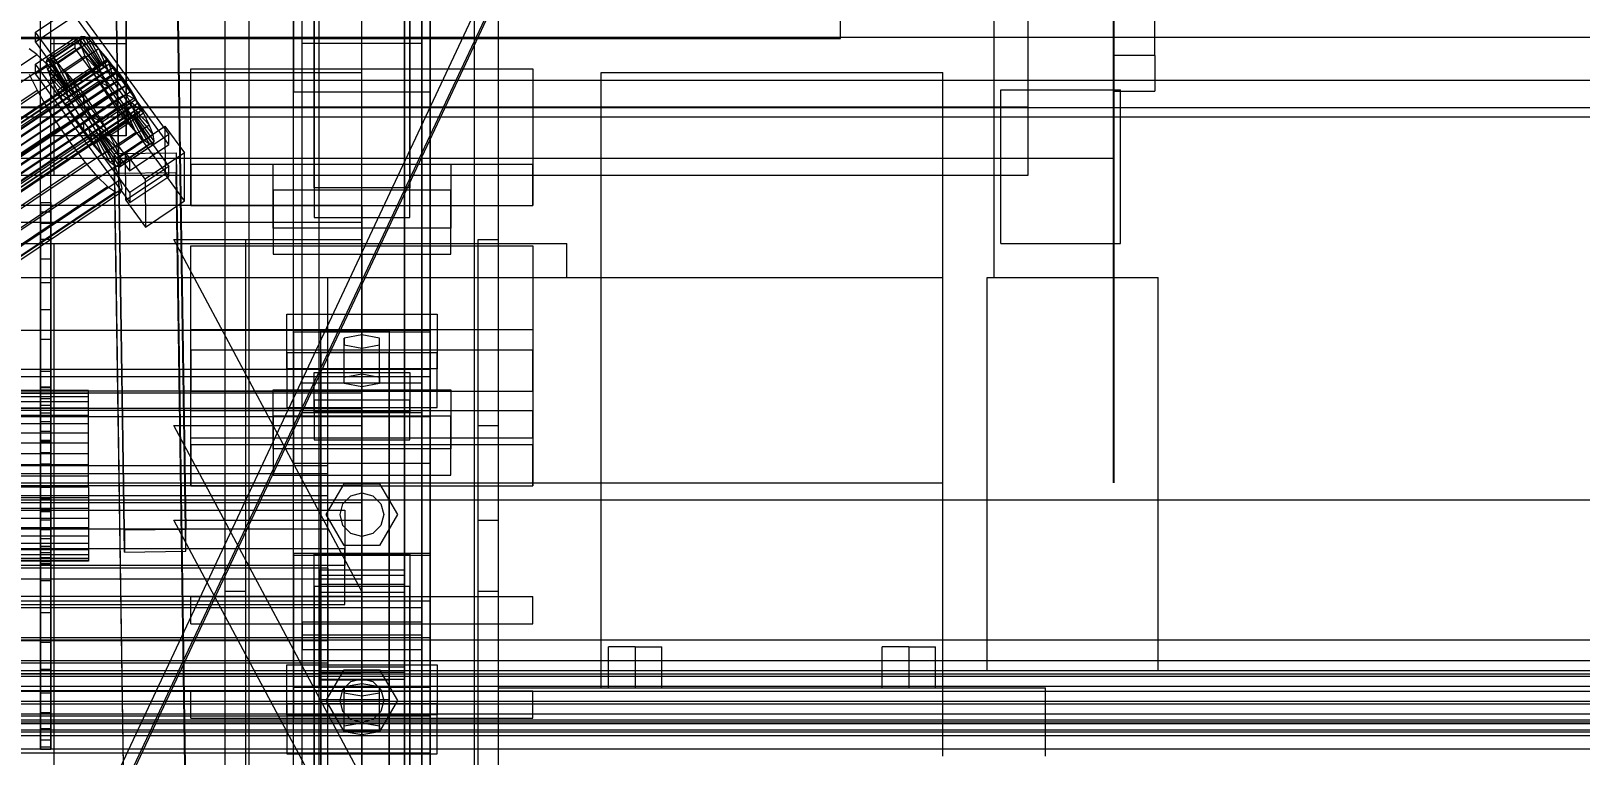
# Model space of a CAD drawing. Header units: millimetres. Extents: x -2500 to 58855, y -53268 to 6837.
# Drawn here: x 333.2 to 786.7, y -34899.7 to -34687.8 of the extents above; entities that cross this region are included whole.
import ezdxf

# ---------------------------------------------------------------- set-up
doc = ezdxf.new("R2010")
doc.units = ezdxf.units.MM
for name, color, linetype, lineweight in [('COTAS_O', 1, 'Continuous', 0), ('COTAS_R', 1, 'Continuous', 0), ('frontal_briquetadora', 7, 'Continuous', 0), ('frontal_C01', 7, 'Continuous', 0), ('frontal_C02', 7, 'Continuous', 0), ('frontal_C03', 7, 'Continuous', 0), ('frontal_C05', 7, 'Continuous', 0), ('frontal_mezcladora', 7, 'Continuous', 0), ('frontal_secador', 7, 'Continuous', 0), ('frontal_tolva-C01', 7, 'Continuous', 0)]:
    doc.layers.add(name, color=color, linetype=linetype, lineweight=lineweight)
doc.dimstyles.new('R19_100', dxfattribs={"dimtxt": 250, "dimasz": 150, "dimexe": 150, "dimexo": 80, "dimgap": 100, "dimtad": 1, "dimtih": 1, "dimtoh": 1, "dimdsep": 46, "dimcen": 0.09, "dimadec": 0, "dimazin": 0, "dimtfac": 1, "dimtdec": 4, "dimtofl": 0, "dimtmove": 0, "dimatfit": 3, "dimfxl": 1, "dimtolj": 1, "dimtzin": 0, "dimarcsym": 0})

# ---------------------------------------------------------------- blocks, each defined once
blk = doc.blocks.new('*D37')
at = {"layer": 'COTAS_R', "color": 0, "lineweight": -2, "transparency": 16777216}
for p, q in [((-1750, -35420), (-1750, -34450)), ((2600, -35420), (2600, -34450)), ((-1600, -34600), (2450, -34600))]:
    blk.add_line(p, q, dxfattribs=at)
at = {"layer": 'COTAS_R', "color": 0, "transparency": 16777216}
for points in [[(-1600, -34575), (-1600, -34625), (-1750, -34600)], [(2450, -34575), (2450, -34625), (2600, -34600)]]:
    blk.add_solid(points, dxfattribs=at)
at = {"layer": 'Defpoints', "color": 0, "transparency": 16777216}
for p in [(2600, -34600), (-1750, -35500), (2600, -35500)]:
    blk.add_point(p, dxfattribs=at)
blk = doc.blocks.new('*D43')
at = {"layer": 'COTAS_O', "color": 0, "lineweight": -2, "transparency": 16777216}
for p, q in [((-650, -34820), (-650, -34050)), ((650, -34820), (650, -34050)), ((-500, -34200), (500, -34200))]:
    blk.add_line(p, q, dxfattribs=at)
at = {"layer": 'COTAS_O', "color": 0, "transparency": 16777216}
for points in [[(-500, -34175), (-500, -34225), (-650, -34200)], [(500, -34175), (500, -34225), (650, -34200)]]:
    blk.add_solid(points, dxfattribs=at)
at = {"layer": 'Defpoints', "color": 0, "transparency": 16777216}
for p in [(650, -34200), (-650, -34900), (650, -34900)]:
    blk.add_point(p, dxfattribs=at)

msp = doc.modelspace()

# ---------------------------------------------------------------- linework, layer by layer
at = {"layer": 'frontal_briquetadora'}
for p, q in [((430, -34700), (430, -34680)), ((315, -34700), (430, -34700)), ((430, -34710), (430, -34700)), ((315, -34710), (430, -34710)), ((430, -34750), (430, -34710)), ((430, -35000), (430, -34710)), ((-1330, -34750), (340, -34750)), ((315, -34750), (430, -34750)), ((340, -34750), (490, -34750)), ((340, -34760), (340, -34750)), ((490, -34760), (490, -34750)), ((-1330, -34760), (340, -34760)), ((340, -34760), (490, -34760)), ((340, -34940), (340, -34760)), ((410, -34760), (420, -34760)), ((410, -34940), (410, -34760)), ((420, -34940), (420, -34760))]:
    msp.add_line(p, q, dxfattribs=at)
at = {"layer": 'frontal_C01'}
for p, q in [((390, -35975), (390, -34088.498)), ((397, -35975), (397, -34088.498)), ((463, -35975), (463, -34088.498)), ((470, -35975), (470, -34088.498)), ((417.5, -34948.719), (417.5, -34289.775)), ((442.5, -34289.775), (442.5, -34948.719)), ((417.5, -34974.088), (417.5, -34315.145)), ((442.5, -34974.088), (442.5, -34315.145)), ((410, -34705.616), (410, -34321.407)), ((450, -34705.616), (450, -34321.407)), ((410, -34937.719), (410, -34553.51)), ((450, -34553.51), (450, -34937.719)), ((410, -34985.087), (410, -34600.878)), ((450, -34985.087), (450, -34600.878)), ((360.514, -34833.916), (357.646, -34641.968)), ((375.644, -34641.727), (378.512, -34833.675)), ((360.514, -34840.32), (357.646, -34648.372)), ((378.512, -34840.078), (375.644, -34648.131)), ((410, -34667.722), (410, -34705.616)), ((410, -35051.931), (410, -34667.722)), ((450, -34705.616), (450, -34667.722)), ((450, -34667.722), (450, -35051.931)), ((412.5, -34691.472), (412.5, -34681.867)), ((412.5, -34956.601), (412.5, -34681.867)), ((447.5, -34681.867), (447.5, -34691.472)), ((447.5, -34681.867), (447.5, -34956.601)), ((447.5, -34691.472), (412.5, -34691.472)), ((412.5, -34966.206), (412.5, -34691.472)), ((447.5, -34966.206), (447.5, -34691.472)), ((410, -34705.616), (450, -34705.616)), ((410, -35089.826), (410, -34705.616)), ((450, -35089.826), (450, -34705.616)), ((408, -34786.673), (408, -34770.665)), ((408, -34770.665), (452, -34770.665)), ((408, -34782.033), (408, -34770.665)), ((452, -34770.665), (452, -34786.673)), ((452, -34770.665), (452, -34782.033)), ((380, -34808.934), (380, -34775.137)), ((380, -34775.137), (480, -34775.137)), ((380, -34820.934), (380, -34775.137)), ((418, -34781.871), (418, -34775.467)), ((418, -34775.467), (438, -34775.467)), ((418, -34921.581), (418, -34775.467)), ((438, -34775.467), (438, -34781.871)), ((438, -34775.467), (438, -34921.581)), ((480, -34775.137), (480, -34808.934)), ((480, -34775.137), (480, -34820.934)), ((430, -34776.748), (424.804, -34777.708)), ((424.804, -34777.708), (424.804, -34779.629)), ((424.804, -34789.077), (424.804, -34777.708)), ((424.804, -34779.629), (430, -34780.59)), ((424.804, -34790.998), (424.804, -34779.629)), ((435.196, -34777.708), (430, -34776.748)), ((430, -34788.116), (430, -34776.748)), ((430, -34780.59), (435.196, -34779.629)), ((435.196, -34779.629), (435.196, -34777.708)), ((435.196, -34789.077), (435.196, -34777.708)), ((435.196, -34790.998), (435.196, -34779.629)), ((452, -34782.033), (408, -34782.033)), ((408, -34782.033), (408, -34798.042)), ((438, -34781.871), (418, -34781.871)), ((418, -34781.871), (418, -34927.984)), ((430, -34780.59), (430, -34791.958)), ((438, -34927.984), (438, -34781.871)), ((452, -34798.042), (452, -34782.033)), ((452, -34786.673), (408, -34786.673)), ((408, -34786.673), (408, -34798.042)), ((424.804, -34789.077), (430, -34788.116)), ((424.804, -34790.998), (424.804, -34789.077)), ((430, -34788.116), (435.196, -34789.077)), ((435.196, -34789.077), (435.196, -34790.998)), ((452, -34798.042), (452, -34786.673)), ((430, -34791.958), (424.804, -34790.998)), ((435.196, -34790.998), (430, -34791.958)), ((408, -34798.042), (452, -34798.042)), ((480, -34808.934), (380, -34808.934)), ((380, -34808.934), (380, -34820.934)), ((480, -34820.934), (480, -34808.934)), ((430, -34820.934), (-430, -34820.934)), ((380, -34820.934), (480, -34820.934)), ((430, -34820.934), (430, -34825.934)), ((430, -34825.934), (-430, -34825.934)), ((-425, -34827.992), (425, -34827.992)), ((425, -34827.992), (425, -34844.257)), ((425, -34827.992), (425, -34839.36)), ((430, -34825.934), (430, -34875.934)), ((378.512, -34833.675), (360.514, -34833.916)), ((360.514, -34833.916), (360.514, -34840.32)), ((430, -34933.934), (375, -34830.934)), ((375, -34830.934), (430, -34830.934)), ((378.512, -34840.078), (378.512, -34833.675)), ((390, -34933.934), (390, -34830.934)), ((390, -34830.934), (396, -34830.934)), ((396, -34933.934), (396, -34830.934)), ((430, -34830.934), (430, -34933.934)), ((464, -34933.934), (464, -34830.934)), ((464, -34830.934), (470, -34830.934)), ((470, -34933.934), (470, -34830.934)), ((425, -34839.36), (-425, -34839.36)), ((360.514, -34840.32), (378.512, -34840.078)), ((416, -34850.401), (416, -34840.795)), ((416, -34840.795), (444, -34840.795)), ((416, -34935.427), (416, -34840.795)), ((425, -34855.625), (425, -34839.36)), ((444, -34840.795), (444, -34850.401)), ((444, -34840.795), (444, -34935.427)), ((425, -34844.257), (-425, -34844.257)), ((425, -34855.625), (425, -34844.257)), ((444, -34850.401), (416, -34850.401)), ((416, -34850.401), (416, -34945.033)), ((444, -34945.033), (444, -34850.401)), ((-425, -34855.625), (425, -34855.625)), ((430, -34875.934), (-430, -34875.934)), ((430, -34875.934), (430, -34880.934)), ((430, -34880.934), (-430, -34880.934)), ((380, -34880.934), (480, -34880.934)), ((380, -34888.934), (380, -34880.934)), ((480, -34888.934), (480, -34880.934)), ((380, -34888.934), (480, -34888.934)), ((390, -34888.934), (397, -34888.934)), ((390, -35975), (390, -34888.934)), ((397, -35975), (397, -34888.934)), ((397, -34888.934), (463, -34888.934)), ((463, -34888.934), (470, -34888.934)), ((463, -35975), (463, -34888.934)), ((470, -35975), (470, -34888.934))]:
    msp.add_line(p, q, dxfattribs=at)
at = {"layer": 'frontal_C02'}
for p, q in [((390, -35975), (390, -33576.746)), ((397, -35975), (397, -33576.746)), ((463, -35975), (463, -33576.746)), ((470, -35975), (470, -33576.746)), ((390, -35975), (390, -34072.136)), ((397, -35975), (397, -34072.136)), ((463, -35975), (463, -34072.136)), ((470, -35975), (470, -34072.136)), ((410, -34776.002), (410, -34425.283)), ((450, -34425.283), (450, -34776.002)), ((417.5, -34963.35), (417.5, -34430.927)), ((442.5, -34430.927), (442.5, -34963.35)), ((417.5, -34990.315), (417.5, -34457.893)), ((442.5, -34990.315), (442.5, -34457.893)), ((410, -34814.255), (410, -34463.537)), ((450, -34814.255), (450, -34463.537)), ((410, -34952.924), (410, -34602.206)), ((450, -34602.206), (450, -34952.924)), ((416, -34733.677), (416, -34639.747)), ((444, -34639.747), (444, -34733.677)), ((416, -34648.515), (416, -34742.445)), ((444, -34742.445), (444, -34648.515)), ((410, -35000.741), (410, -34650.022)), ((450, -35000.741), (450, -34650.022)), ((334.501, -34688.187), (345.969, -34680.504)), ((345.969, -34680.504), (373.501, -34718.097)), ((345.981, -34683.427), (334.513, -34691.11)), ((373.513, -34721.02), (345.981, -34683.427)), ((334.513, -34691.11), (334.501, -34688.187)), ((362.033, -34725.78), (334.501, -34688.187)), ((338.005, -34695.979), (347.835, -34689.393)), ((339.088, -34696.126), (348.918, -34689.54)), ((347.835, -34689.393), (347.47, -34690.323)), ((348.918, -34689.54), (347.835, -34689.393)), ((347.835, -34689.393), (353.378, -34697.714)), ((350.645, -34690.755), (348.918, -34689.54)), ((348.918, -34689.54), (353.892, -34697.784)), ((334.938, -34694.669), (332.629, -34693.045)), ((334.513, -34691.11), (362.045, -34728.703)), ((334.539, -34697.54), (346.008, -34689.857)), ((346.02, -34692.779), (334.551, -34700.463)), ((337.64, -34696.909), (347.47, -34690.323)), ((338.017, -34698.853), (347.847, -34692.267)), ((340.816, -34697.341), (350.645, -34690.755)), ((343.069, -34699.54), (352.899, -34692.954)), ((346.008, -34689.857), (346.02, -34692.779)), ((346.008, -34689.857), (373.539, -34727.449)), ((373.551, -34730.372), (346.02, -34692.779)), ((347.47, -34690.323), (353.205, -34698.155)), ((347.47, -34690.323), (347.847, -34692.267)), ((347.847, -34692.267), (353.384, -34699.076)), ((347.847, -34692.267), (348.941, -34695.093)), ((352.899, -34692.954), (350.645, -34690.755)), ((350.645, -34690.755), (354.71, -34698.36)), ((355.525, -34695.988), (352.899, -34692.954)), ((352.899, -34692.954), (355.777, -34699.401)), ((141.045, -34840.299), (354.844, -34697.057)), ((141.218, -34839.858), (355.017, -34696.617)), ((141.224, -34841.22), (355.022, -34697.978)), ((141.731, -34839.928), (355.53, -34696.687)), ((142.549, -34840.503), (356.348, -34697.262)), ((143.617, -34841.545), (357.415, -34698.304)), ((150.629, -34818.153), (334.938, -34694.669)), ((153.641, -34821.093), (337.95, -34697.609)), ((334.551, -34700.463), (334.539, -34697.54)), ((362.071, -34735.133), (334.539, -34697.54)), ((337.95, -34697.609), (334.938, -34694.669)), ((337.64, -34696.909), (338.005, -34695.979)), ((343.376, -34704.741), (337.64, -34696.909)), ((338.017, -34698.853), (337.64, -34696.909)), ((341.461, -34701.666), (337.95, -34697.609)), ((343.549, -34704.3), (338.005, -34695.979)), ((338.005, -34695.979), (339.088, -34696.126)), ((344.062, -34704.37), (339.088, -34696.126)), ((339.088, -34696.126), (340.816, -34697.341)), ((339.111, -34701.679), (348.941, -34695.093)), ((344.88, -34704.945), (340.816, -34697.341)), ((340.816, -34697.341), (343.069, -34699.54)), ((340.848, -34705.194), (350.678, -34698.608)), ((353.205, -34698.155), (343.376, -34704.741)), ((353.378, -34697.714), (343.549, -34704.3)), ((353.892, -34697.784), (344.062, -34704.37)), ((354.71, -34698.36), (344.88, -34704.945)), ((345.695, -34702.574), (355.525, -34695.988)), ((348.941, -34695.093), (353.902, -34700.415)), ((348.941, -34695.093), (350.678, -34698.608)), ((350.678, -34698.608), (354.725, -34702.079)), ((350.678, -34698.608), (352.938, -34702.572)), ((353.205, -34698.155), (353.378, -34697.714)), ((353.384, -34699.076), (353.205, -34698.155)), ((353.378, -34697.714), (353.892, -34697.784)), ((353.892, -34697.784), (354.71, -34698.36)), ((354.71, -34698.36), (355.777, -34699.401)), ((355.017, -34696.617), (354.844, -34697.057)), ((354.844, -34697.057), (355.022, -34697.978)), ((355.53, -34696.687), (355.017, -34696.617)), ((355.022, -34697.978), (355.541, -34699.317)), ((358.345, -34699.651), (355.525, -34695.988)), ((355.525, -34695.988), (357.021, -34700.839)), ((356.348, -34697.262), (355.53, -34696.687)), ((357.415, -34698.304), (356.348, -34697.262)), ((358.659, -34699.741), (357.415, -34698.304)), ((141.742, -34842.558), (355.541, -34699.317)), ((142.565, -34844.223), (356.363, -34700.982)), ((143.635, -34846.101), (357.434, -34702.86)), ((144.861, -34842.982), (358.659, -34699.741)), ((359.995, -34701.476), (146.196, -34844.717)), ((157.152, -34825.149), (341.461, -34701.666)), ((332.659, -34700.469), (334.981, -34705.168)), ((334.551, -34700.463), (362.083, -34738.056)), ((343.554, -34705.662), (338.017, -34698.853)), ((339.111, -34701.679), (338.017, -34698.853)), ((344.073, -34707), (339.111, -34701.679)), ((340.848, -34705.194), (339.111, -34701.679)), ((345.231, -34706.561), (341.461, -34701.666)), ((345.947, -34705.987), (343.069, -34699.54)), ((343.069, -34699.54), (345.695, -34702.574)), ((343.108, -34709.158), (352.938, -34702.572)), ((353.384, -34699.076), (343.554, -34705.662)), ((353.902, -34700.415), (344.073, -34707)), ((354.725, -34702.079), (344.895, -34708.665)), ((347.191, -34707.424), (345.695, -34702.574)), ((345.695, -34702.574), (348.515, -34706.236)), ((355.777, -34699.401), (345.947, -34705.987)), ((357.021, -34700.839), (347.191, -34707.424)), ((358.345, -34699.651), (348.515, -34706.236)), ((348.527, -34709.159), (358.357, -34702.573)), ((352.938, -34702.572), (355.796, -34703.957)), ((352.938, -34702.572), (355.569, -34706.716)), ((353.902, -34700.415), (353.384, -34699.076)), ((354.725, -34702.079), (353.902, -34700.415)), ((355.796, -34703.957), (354.725, -34702.079)), ((355.541, -34699.317), (356.363, -34700.982)), ((355.777, -34699.401), (357.021, -34700.839)), ((356.363, -34700.982), (357.434, -34702.86)), ((357.021, -34700.839), (358.357, -34702.573)), ((357.434, -34702.86), (358.68, -34704.822)), ((358.357, -34702.573), (358.345, -34699.651)), ((361.166, -34703.691), (358.345, -34699.651)), ((358.357, -34702.573), (359.693, -34704.487)), ((359.995, -34701.476), (358.659, -34699.741)), ((361.332, -34703.39), (359.995, -34701.476)), ((144.881, -34848.064), (358.68, -34704.822)), ((146.218, -34849.978), (360.017, -34706.736)), ((147.533, -34846.631), (361.332, -34703.39)), ((148.779, -34848.594), (362.578, -34705.352)), ((149.85, -34850.472), (363.648, -34707.23)), ((150.672, -34828.652), (334.981, -34705.168)), ((345.231, -34706.561), (160.922, -34830.045)), ((334.981, -34705.168), (338.003, -34710.467)), ((344.895, -34708.665), (340.848, -34705.194)), ((343.108, -34709.158), (340.848, -34705.194)), ((343.549, -34704.3), (343.376, -34704.741)), ((343.376, -34704.741), (343.554, -34705.662)), ((344.062, -34704.37), (343.549, -34704.3)), ((343.554, -34705.662), (344.073, -34707)), ((344.88, -34704.945), (344.062, -34704.37)), ((344.073, -34707), (344.895, -34708.665)), ((345.947, -34705.987), (344.88, -34704.945)), ((349.002, -34711.963), (345.231, -34706.561)), ((345.739, -34713.302), (355.569, -34706.716)), ((347.191, -34707.424), (345.947, -34705.987)), ((355.796, -34703.957), (345.966, -34710.543)), ((348.527, -34709.159), (347.191, -34707.424)), ((357.042, -34705.92), (347.212, -34712.506)), ((348.515, -34706.236), (348.527, -34709.159)), ((348.515, -34706.236), (351.336, -34710.277)), ((358.378, -34707.834), (348.548, -34714.42)), ((359.693, -34704.487), (349.863, -34711.073)), ((360.939, -34706.45), (351.109, -34713.036)), ((351.336, -34710.277), (361.166, -34703.691)), ((353.967, -34714.421), (363.797, -34707.835)), ((355.569, -34706.716), (357.042, -34705.92)), ((355.569, -34706.716), (358.39, -34710.757)), ((357.042, -34705.92), (355.796, -34703.957)), ((358.378, -34707.834), (357.042, -34705.92)), ((358.39, -34710.757), (358.378, -34707.834)), ((359.714, -34709.569), (358.378, -34707.834)), ((358.68, -34704.822), (360.017, -34706.736)), ((361.166, -34703.691), (359.693, -34704.487)), ((359.693, -34704.487), (360.939, -34706.45)), ((360.017, -34706.736), (361.352, -34708.471)), ((363.797, -34707.835), (360.939, -34706.45)), ((360.939, -34706.45), (362.01, -34708.328)), ((363.797, -34707.835), (361.166, -34703.691)), ((362.578, -34705.352), (361.332, -34703.39)), ((363.648, -34707.23), (362.578, -34705.352)), ((364.471, -34708.895), (363.648, -34707.23)), ((366.057, -34711.799), (363.797, -34707.835)), ((147.554, -34851.713), (361.352, -34708.471)), ((148.798, -34853.15), (362.596, -34709.908)), ((149.865, -34854.192), (363.664, -34710.95)), ((150.672, -34852.137), (364.471, -34708.895)), ((150.683, -34854.767), (364.482, -34711.526)), ((151.191, -34853.475), (364.989, -34710.234)), ((151.196, -34854.837), (364.995, -34711.595)), ((151.369, -34854.396), (365.168, -34711.155)), ((153.694, -34833.951), (338.003, -34710.467)), ((164.693, -34835.447), (349.002, -34711.963)), ((338.003, -34710.467), (341.52, -34716.007)), ((345.966, -34710.543), (343.108, -34709.158)), ((345.739, -34713.302), (343.108, -34709.158)), ((344.895, -34708.665), (345.966, -34710.543)), ((345.966, -34710.543), (347.212, -34712.506)), ((349.863, -34711.073), (348.527, -34709.159)), ((348.56, -34717.343), (358.39, -34710.757)), ((352.519, -34717.502), (349.002, -34711.963)), ((349.863, -34711.073), (351.336, -34710.277)), ((351.109, -34713.036), (349.863, -34711.073)), ((359.714, -34709.569), (349.884, -34716.155)), ((360.958, -34711.006), (351.128, -34717.592)), ((351.336, -34710.277), (353.967, -34714.421)), ((362.01, -34708.328), (352.18, -34714.914)), ((362.025, -34712.048), (352.196, -34718.634)), ((362.833, -34709.993), (353.003, -34716.579)), ((363.351, -34711.331), (353.521, -34717.917)), ((363.53, -34712.252), (353.7, -34718.838)), ((356.228, -34718.385), (366.057, -34711.799)), ((358.39, -34710.757), (361.21, -34714.419)), ((361.21, -34714.419), (359.714, -34709.569)), ((360.958, -34711.006), (359.714, -34709.569)), ((363.836, -34717.453), (360.958, -34711.006)), ((362.025, -34712.048), (360.958, -34711.006)), ((361.352, -34708.471), (362.596, -34709.908)), ((366.057, -34711.799), (362.01, -34708.328)), ((362.01, -34708.328), (362.833, -34709.993)), ((366.09, -34719.652), (362.025, -34712.048)), ((362.843, -34712.623), (362.025, -34712.048)), ((362.596, -34709.908), (363.664, -34710.95)), ((367.794, -34715.314), (362.833, -34709.993)), ((362.833, -34709.993), (363.351, -34711.331)), ((368.888, -34718.14), (363.351, -34711.331)), ((363.351, -34711.331), (363.53, -34712.252)), ((363.53, -34712.252), (363.357, -34712.693)), ((369.265, -34720.084), (363.53, -34712.252)), ((363.664, -34710.95), (364.482, -34711.526)), ((364.989, -34710.234), (364.471, -34708.895)), ((364.482, -34711.526), (364.995, -34711.595)), ((365.168, -34711.155), (364.989, -34710.234)), ((364.995, -34711.595), (365.168, -34711.155)), ((367.794, -34715.314), (366.057, -34711.799)), ((157.211, -34839.491), (341.52, -34716.007)), ((341.52, -34716.007), (345.291, -34721.408)), ((347.212, -34712.506), (345.739, -34713.302)), ((348.56, -34717.343), (345.739, -34713.302)), ((347.212, -34712.506), (348.548, -34714.42)), ((348.548, -34714.42), (348.56, -34717.343)), ((348.548, -34714.42), (349.884, -34716.155)), ((349.884, -34716.155), (351.38, -34721.005)), ((349.884, -34716.155), (351.128, -34717.592)), ((352.18, -34714.914), (351.109, -34713.036)), ((351.109, -34713.036), (353.967, -34714.421)), ((351.38, -34721.005), (361.21, -34714.419)), ((353.003, -34716.579), (352.18, -34714.914)), ((352.18, -34714.914), (356.228, -34718.385)), ((353.521, -34717.917), (353.003, -34716.579)), ((353.003, -34716.579), (357.964, -34721.9)), ((362.843, -34712.623), (353.014, -34719.209)), ((363.357, -34712.693), (353.527, -34719.279)), ((353.967, -34714.421), (356.228, -34718.385)), ((357.964, -34721.9), (367.794, -34715.314)), ((360.882, -34723.337), (372.35, -34715.654)), ((361.21, -34714.419), (363.836, -34717.453)), ((367.817, -34720.867), (362.843, -34712.623)), ((363.357, -34712.693), (362.843, -34712.623)), ((368.9, -34721.014), (363.357, -34712.693)), ((368.888, -34718.14), (367.794, -34715.314)), ((372.35, -34715.654), (372.408, -34729.683)), ((372.35, -34715.654), (378.086, -34723.486)), ((160.982, -34844.892), (345.291, -34721.408)), ((168.21, -34840.986), (352.519, -34717.502)), ((345.291, -34721.408), (349.061, -34726.304)), ((351.38, -34721.005), (348.56, -34717.343)), ((351.128, -34717.592), (354.006, -34724.039)), ((351.128, -34717.592), (352.196, -34718.634)), ((354.006, -34724.039), (351.38, -34721.005)), ((352.196, -34718.634), (356.26, -34726.238)), ((352.196, -34718.634), (353.014, -34719.209)), ((355.541, -34722.802), (352.519, -34717.502)), ((353.014, -34719.209), (357.987, -34727.453)), ((353.014, -34719.209), (353.527, -34719.279)), ((353.7, -34718.838), (353.521, -34717.917)), ((353.521, -34717.917), (359.058, -34724.726)), ((353.527, -34719.279), (353.7, -34718.838)), ((353.527, -34719.279), (359.07, -34727.6)), ((353.7, -34718.838), (359.436, -34726.67)), ((354.006, -34724.039), (363.836, -34717.453)), ((356.228, -34718.385), (357.964, -34721.9)), ((356.26, -34726.238), (366.09, -34719.652)), ((357.987, -34727.453), (367.817, -34720.867)), ((359.058, -34724.726), (368.888, -34718.14)), ((359.07, -34727.6), (368.9, -34721.014)), ((359.436, -34726.67), (369.265, -34720.084)), ((373.501, -34718.097), (362.033, -34725.78)), ((362.045, -34728.703), (373.513, -34721.02)), ((363.836, -34717.453), (366.09, -34719.652)), ((366.09, -34719.652), (367.817, -34720.867)), ((367.817, -34720.867), (368.9, -34721.014)), ((369.265, -34720.084), (368.888, -34718.14)), ((368.9, -34721.014), (369.265, -34720.084)), ((373.513, -34721.02), (373.501, -34718.097)), ((171.232, -34846.286), (355.541, -34722.802)), ((356.26, -34726.238), (354.006, -34724.039)), ((357.863, -34727.501), (355.541, -34722.802)), ((357.646, -34723.709), (375.644, -34723.465)), ((357.646, -34729.554), (357.646, -34723.709)), ((360.514, -34917.476), (357.646, -34723.709)), ((357.964, -34721.9), (359.058, -34724.726)), ((359.058, -34724.726), (359.436, -34726.67)), ((360.939, -34737.366), (360.882, -34723.337)), ((366.618, -34731.169), (360.882, -34723.337)), ((362.033, -34725.78), (362.045, -34728.703)), ((378.086, -34723.486), (366.618, -34731.169)), ((375.644, -34723.465), (375.644, -34729.311)), ((375.644, -34723.465), (378.512, -34917.232)), ((378.143, -34737.514), (378.086, -34723.486)), ((164.752, -34849.788), (349.061, -34726.304)), ((168.263, -34853.844), (352.572, -34730.36)), ((173.554, -34850.985), (357.863, -34727.501)), ((349.061, -34726.304), (352.572, -34730.36)), ((352.572, -34730.36), (355.584, -34733.3)), ((357.987, -34727.453), (356.26, -34726.238)), ((375.644, -34729.311), (357.646, -34729.554)), ((360.514, -34923.322), (357.646, -34729.554)), ((359.326, -34731.279), (357.863, -34727.501)), ((359.07, -34727.6), (357.987, -34727.453)), ((359.436, -34726.67), (359.07, -34727.6)), ((372.408, -34729.683), (360.939, -34737.366)), ((373.539, -34727.449), (362.071, -34735.133)), ((362.083, -34738.056), (373.551, -34730.372)), ((378.143, -34737.514), (372.408, -34729.683)), ((373.551, -34730.372), (373.539, -34727.449)), ((378.512, -34923.078), (375.644, -34729.311)), ((404, -34745.501), (404, -34726.796)), ((404, -34726.796), (456, -34726.796)), ((404, -34734.446), (404, -34726.796)), ((456, -34726.796), (456, -34745.501)), ((456, -34726.796), (456, -34734.446)), ((171.275, -34856.784), (355.584, -34733.3)), ((173.584, -34858.408), (357.893, -34734.924)), ((175.016, -34854.762), (359.326, -34731.279)), ((175.521, -34857.362), (359.83, -34733.878)), ((355.584, -34733.3), (357.893, -34734.924)), ((357.893, -34734.924), (359.341, -34735.121)), ((359.83, -34733.878), (359.326, -34731.279)), ((359.341, -34735.121), (359.83, -34733.878)), ((366.618, -34731.169), (366.675, -34745.198)), ((456, -34734.446), (404, -34734.446)), ((404, -34734.446), (404, -34753.151)), ((444, -34733.677), (416, -34733.677)), ((416, -34733.677), (416, -34742.445)), ((444, -34742.445), (444, -34733.677)), ((456, -34753.151), (456, -34734.446)), ((175.032, -34858.605), (359.341, -34735.121)), ((360.939, -34737.366), (366.675, -34745.198)), ((362.071, -34735.133), (362.083, -34738.056)), ((366.675, -34745.198), (378.143, -34737.514)), ((416, -34742.445), (444, -34742.445)), ((456, -34745.501), (404, -34745.501)), ((404, -34745.501), (404, -34753.151)), ((456, -34753.151), (456, -34745.501)), ((380, -34781.253), (380, -34750.692)), ((380, -34750.692), (480, -34750.692)), ((380, -34793.253), (380, -34750.692)), ((404, -34753.151), (456, -34753.151)), ((480, -34750.692), (480, -34781.253)), ((480, -34750.692), (480, -34793.253)), ((450, -34776.002), (410, -34776.002)), ((410, -34776.002), (410, -34814.255)), ((410, -35126.72), (410, -34776.002)), ((450, -34814.255), (450, -34776.002)), ((450, -34776.002), (450, -35126.72)), ((480, -34781.253), (380, -34781.253)), ((380, -34781.253), (380, -34793.253)), ((480, -34793.253), (480, -34781.253)), ((430, -34793.253), (-430, -34793.253)), ((380, -34793.253), (480, -34793.253)), ((412.5, -34799.512), (412.5, -34790.744)), ((412.5, -34790.744), (447.5, -34790.744)), ((412.5, -34972.449), (412.5, -34790.744)), ((430, -34793.253), (430, -34798.253)), ((447.5, -34790.744), (447.5, -34799.512)), ((447.5, -34790.744), (447.5, -34972.449)), ((430, -34798.253), (-430, -34798.253)), ((430, -34798.253), (430, -34848.253)), ((447.5, -34799.512), (412.5, -34799.512)), ((412.5, -34981.217), (412.5, -34799.512)), ((447.5, -34981.217), (447.5, -34799.512)), ((430, -34906.253), (375, -34803.253)), ((375, -34803.253), (430, -34803.253)), ((390, -34906.253), (390, -34803.253)), ((390, -34803.253), (396, -34803.253)), ((396, -34906.253), (396, -34803.253)), ((430, -34803.253), (430, -34906.253)), ((464, -34906.253), (464, -34803.253)), ((464, -34803.253), (470, -34803.253)), ((470, -34906.253), (470, -34803.253)), ((410, -34814.255), (450, -34814.255)), ((410, -35164.974), (410, -34814.255)), ((450, -35164.974), (450, -34814.255)), ((430, -34848.253), (-430, -34848.253)), ((430, -34848.253), (430, -34853.253)), ((430, -34853.253), (-430, -34853.253)), ((380, -34853.253), (480, -34853.253)), ((380, -34861.253), (380, -34853.253)), ((480, -34861.253), (480, -34853.253)), ((380, -34861.253), (480, -34861.253)), ((390, -34861.253), (397, -34861.253)), ((390, -35975), (390, -34861.253)), ((397, -35975), (397, -34861.253)), ((397, -34861.253), (463, -34861.253)), ((463, -34861.253), (470, -34861.253)), ((463, -35975), (463, -34861.253)), ((470, -35975), (470, -34861.253)), ((408, -34887.88), (408, -34873.267)), ((408, -34873.267), (452, -34873.267)), ((408, -34884.743), (408, -34873.267)), ((419.6, -34883.753), (424.8, -34874.746)), ((424.8, -34874.746), (435.2, -34874.746)), ((435.2, -34874.746), (440.4, -34883.753)), ((452, -34873.267), (452, -34887.88)), ((452, -34873.267), (452, -34884.743)), ((418, -34883.496), (418, -34877.651)), ((418, -34877.651), (438, -34877.651)), ((418, -35025.149), (418, -34877.651)), ((424.457, -34880.553), (426.8, -34878.21)), ((430, -34878.82), (424.804, -34879.697)), ((424.804, -34879.697), (424.804, -34881.45)), ((424.804, -34891.173), (424.804, -34879.697)), ((426.8, -34878.21), (430, -34877.353)), ((430, -34877.353), (433.2, -34878.21)), ((435.196, -34879.697), (430, -34878.82)), ((430, -34890.296), (430, -34878.82)), ((433.2, -34878.21), (435.543, -34880.553)), ((435.196, -34881.45), (435.196, -34879.697)), ((435.196, -34891.173), (435.196, -34879.697)), ((438, -34877.651), (438, -34883.496)), ((438, -34877.651), (438, -35025.149)), ((438, -34883.496), (418, -34883.496)), ((418, -34883.496), (418, -35030.995)), ((424.8, -34892.759), (419.6, -34883.753)), ((423.6, -34883.753), (424.457, -34880.553)), ((424.457, -34886.953), (423.6, -34883.753)), ((424.804, -34881.45), (430, -34882.327)), ((424.804, -34892.926), (424.804, -34881.45)), ((430, -34882.327), (435.196, -34881.45)), ((430, -34882.327), (430, -34893.803)), ((435.196, -34892.926), (435.196, -34881.45)), ((440.4, -34883.753), (435.2, -34892.759)), ((435.543, -34880.553), (436.4, -34883.753)), ((436.4, -34883.753), (435.543, -34886.953)), ((438, -35030.995), (438, -34883.496)), ((452, -34884.743), (408, -34884.743)), ((408, -34884.743), (408, -34899.356)), ((452, -34887.88), (408, -34887.88)), ((408, -34887.88), (408, -34899.356)), ((426.8, -34889.295), (424.457, -34886.953)), ((435.543, -34886.953), (433.2, -34889.295)), ((452, -34899.356), (452, -34884.743)), ((452, -34899.356), (452, -34887.88)), ((435.2, -34892.759), (424.8, -34892.759)), ((424.804, -34891.173), (430, -34890.296)), ((424.804, -34892.926), (424.804, -34891.173)), ((430, -34893.803), (424.804, -34892.926)), ((430, -34890.153), (426.8, -34889.295)), ((433.2, -34889.295), (430, -34890.153)), ((430, -34890.296), (435.196, -34891.173)), ((435.196, -34892.926), (430, -34893.803)), ((435.196, -34891.173), (435.196, -34892.926)), ((408, -34899.356), (452, -34899.356))]:
    msp.add_line(p, q, dxfattribs=at)
at = {"layer": 'frontal_C03'}
for p, q in [((390, -35975), (390, -33153.291)), ((397, -35975), (397, -33153.291)), ((463, -35975), (463, -33153.291)), ((470, -35975), (470, -33153.291)), ((390, -35975), (390, -33352.58)), ((397, -35975), (397, -33352.58)), ((463, -35975), (463, -33352.58)), ((470, -35975), (470, -33352.58)), ((390, -35975), (390, -34079.714)), ((397, -35975), (397, -34079.714)), ((463, -35975), (463, -34079.714)), ((470, -35975), (470, -34079.714)), ((417.5, -34852.006), (417.5, -34201.397)), ((442.5, -34201.397), (442.5, -34852.006)), ((417.5, -34877.601), (417.5, -34226.992)), ((442.5, -34877.601), (442.5, -34226.992)), ((410, -34840.727), (410, -34517.557)), ((410, -34841.275), (410, -34518.104)), ((450, -34517.557), (450, -34840.727)), ((450, -34518.104), (450, -34841.275)), ((412.5, -34860.764), (412.5, -34533.326)), ((447.5, -34533.326), (447.5, -34860.764)), ((412.5, -34868.843), (412.5, -34541.405)), ((447.5, -34868.843), (447.5, -34541.405)), ((410, -34879.797), (410, -34556.626)), ((450, -34879.797), (450, -34556.626)), ((410, -34888.88), (410, -34565.709)), ((450, -34888.88), (450, -34565.709)), ((380, -34726.848), (380, -34698.884)), ((380, -34698.884), (480, -34698.884)), ((380, -34738.848), (380, -34698.884)), ((480, -34698.884), (480, -34726.848)), ((480, -34698.884), (480, -34738.848)), ((480, -34726.848), (380, -34726.848)), ((380, -34726.848), (380, -34738.848)), ((480, -34738.848), (480, -34726.848)), ((430, -34738.848), (-430, -34738.848)), ((380, -34738.848), (480, -34738.848)), ((430, -34738.848), (430, -34743.848)), ((430, -34743.848), (-430, -34743.848)), ((430, -34743.848), (430, -34793.848)), ((430, -34851.848), (375, -34748.848)), ((375, -34748.848), (430, -34748.848)), ((390, -34851.848), (390, -34748.848)), ((390, -34748.848), (396, -34748.848)), ((396, -34851.848), (396, -34748.848)), ((430, -34748.848), (430, -34851.848)), ((464, -34851.848), (464, -34748.848)), ((464, -34748.848), (470, -34748.848)), ((470, -34851.848), (470, -34748.848)), ((-450, -34775.348), (450, -34775.348)), ((450, -34775.348), (450, -34789.029)), ((450, -34775.348), (450, -34786.905)), ((450, -34786.905), (-450, -34786.905)), ((450, -34789.029), (-450, -34789.029)), ((416, -34795.859), (416, -34787.779)), ((416, -34787.779), (444, -34787.779)), ((416, -34799.336), (416, -34787.779)), ((444, -34787.779), (444, -34795.859)), ((444, -34787.779), (444, -34799.336)), ((450, -34800.586), (450, -34786.905)), ((450, -34800.586), (450, -34789.029)), ((430, -34793.848), (-430, -34793.848)), ((404, -34810.068), (404, -34792.832)), ((404, -34792.832), (456, -34792.832)), ((404, -34800.536), (404, -34792.832)), ((430, -34793.848), (430, -34798.848)), ((456, -34792.832), (456, -34810.068)), ((456, -34792.832), (456, -34800.536)), ((444, -34795.859), (416, -34795.859)), ((416, -34795.859), (416, -34807.415)), ((444, -34807.415), (444, -34795.859)), ((-450, -34800.586), (450, -34800.586)), ((430, -34798.848), (-430, -34798.848)), ((380, -34798.848), (480, -34798.848)), ((380, -34806.848), (380, -34798.848)), ((456, -34800.536), (404, -34800.536)), ((404, -34800.536), (404, -34817.772)), ((444, -34799.336), (416, -34799.336)), ((416, -34799.336), (416, -34807.415)), ((444, -34807.415), (444, -34799.336)), ((456, -34817.772), (456, -34800.536)), ((480, -34806.848), (480, -34798.848)), ((380, -34806.848), (480, -34806.848)), ((390, -34806.848), (397, -34806.848)), ((390, -35975), (390, -34806.848)), ((397, -35975), (397, -34806.848)), ((397, -34806.848), (463, -34806.848)), ((416, -34807.415), (444, -34807.415)), ((463, -34806.848), (470, -34806.848)), ((463, -35975), (463, -34806.848)), ((470, -35975), (470, -34806.848)), ((456, -34810.068), (404, -34810.068)), ((404, -34810.068), (404, -34817.772)), ((456, -34817.772), (456, -34810.068)), ((404, -34817.772), (456, -34817.772)), ((419.6, -34829.348), (424.8, -34820.342)), ((424.8, -34820.342), (435.2, -34820.342)), ((435.2, -34820.342), (440.4, -34829.348)), ((424.457, -34826.148), (426.8, -34823.806)), ((426.8, -34823.806), (430, -34822.948)), ((430, -34822.948), (433.2, -34823.806)), ((433.2, -34823.806), (435.543, -34826.148)), ((424.8, -34838.355), (419.6, -34829.348)), ((423.6, -34829.348), (424.457, -34826.148)), ((424.457, -34832.548), (423.6, -34829.348)), ((440.4, -34829.348), (435.2, -34838.355)), ((435.543, -34826.148), (436.4, -34829.348)), ((436.4, -34829.348), (435.543, -34832.548)), ((426.8, -34834.891), (424.457, -34832.548)), ((435.543, -34832.548), (433.2, -34834.891)), ((435.2, -34838.355), (424.8, -34838.355)), ((430, -34835.748), (426.8, -34834.891)), ((433.2, -34834.891), (430, -34835.748)), ((450, -34840.727), (410, -34840.727)), ((410, -34840.727), (410, -34888.88)), ((410, -35163.898), (410, -34840.727)), ((450, -34841.275), (410, -34841.275)), ((410, -34841.275), (410, -34879.797)), ((410, -35164.446), (410, -34841.275)), ((450, -34888.88), (450, -34840.727)), ((450, -34840.727), (450, -35163.898)), ((450, -34879.797), (450, -34841.275)), ((450, -34841.275), (450, -35164.446)), ((417.5, -34875.536), (417.5, -34845.536)), ((417.5, -34845.536), (442.5, -34845.536)), ((417.5, -34845.536), (417.5, -34849.804)), ((442.5, -34847.163), (417.5, -34847.163)), ((417.5, -34847.163), (417.5, -34873.909)), ((417.5, -35401.467), (417.5, -34847.163)), ((442.5, -34845.536), (442.5, -34875.536)), ((442.5, -34849.804), (442.5, -34845.536)), ((442.5, -34873.909), (442.5, -34847.163)), ((442.5, -34847.163), (442.5, -35401.467)), ((396, -34851.848), (390, -34851.848)), ((442.5, -34849.804), (417.5, -34849.804)), ((417.5, -34849.804), (417.5, -34879.804)), ((417.5, -34877.601), (417.5, -34852.006)), ((417.5, -34852.006), (442.5, -34852.006)), ((442.5, -34879.804), (442.5, -34849.804)), ((442.5, -34852.006), (442.5, -34877.601)), ((470, -34851.848), (464, -34851.848)), ((-450, -34854.602), (450, -34854.602)), ((412.5, -34864.576), (412.5, -34856.497)), ((412.5, -34856.497), (447.5, -34856.497)), ((412.5, -35183.935), (412.5, -34856.497)), ((447.5, -34856.497), (447.5, -34864.576)), ((447.5, -34856.497), (447.5, -35183.935)), ((450, -34854.602), (450, -34865.375)), ((450, -34854.602), (450, -34888.309)), ((447.5, -34860.764), (412.5, -34860.764)), ((412.5, -34860.764), (412.5, -34868.843)), ((447.5, -34868.843), (447.5, -34860.764)), ((450, -34865.375), (-450, -34865.375)), ((447.5, -34864.576), (412.5, -34864.576)), ((412.5, -35192.014), (412.5, -34864.576)), ((447.5, -35192.014), (447.5, -34864.576)), ((450, -34899.082), (450, -34865.375)), ((412.5, -34868.843), (447.5, -34868.843)), ((417.5, -34873.909), (442.5, -34873.909)), ((417.5, -35428.213), (417.5, -34873.909)), ((442.5, -34875.536), (417.5, -34875.536)), ((417.5, -34875.536), (417.5, -34879.804)), ((442.5, -35428.213), (442.5, -34873.909)), ((442.5, -34875.536), (442.5, -34879.804)), ((410, -34879.797), (450, -34879.797)), ((410, -35202.968), (410, -34879.797)), ((442.5, -34877.601), (417.5, -34877.601)), ((417.5, -34879.804), (442.5, -34879.804)), ((450, -35202.968), (450, -34879.797)), ((450, -34888.309), (-450, -34888.309)), ((410, -34888.88), (450, -34888.88)), ((410, -35212.051), (410, -34888.88)), ((450, -34899.082), (450, -34888.309)), ((450, -35212.051), (450, -34888.88)), ((-450, -34899.082), (450, -34899.082))]:
    msp.add_line(p, q, dxfattribs=at)
at = {"layer": 'frontal_C05'}
for p, q in [((336, -34818), (336, -34575)), ((339, -34818), (339, -34575)), ((336, -34738), (336, -34655)), ((339, -34738), (339, -34655)), ((570, -34690), (570, -34675)), ((300, -34690), (340, -34690)), ((300, -34690), (570, -34690)), ((340, -34730), (340, -34690)), ((300, -34730), (340, -34730)), ((336, -34792), (336, -34738)), ((336, -34738), (336, -34738.684)), ((336, -34738), (339, -34738)), ((336, -34792.222), (336, -34738.684)), ((336, -34738.684), (336, -34740.726)), ((336, -34738.684), (339, -34738.684)), ((339, -34738.684), (339, -34738)), ((339, -34738), (339, -34792)), ((339, -34740.726), (339, -34738.684)), ((339, -34738.684), (339, -34792.222)), ((336, -34792.886), (336, -34740.726)), ((336, -34740.726), (336, -34744.09)), ((336, -34740.726), (339, -34740.726)), ((336, -34793.979), (336, -34744.09)), ((336, -34744.09), (336, -34748.718)), ((336, -34744.09), (339, -34744.09)), ((339, -34744.09), (339, -34740.726)), ((339, -34740.726), (339, -34792.886)), ((339, -34748.718), (339, -34744.09)), ((339, -34744.09), (339, -34793.979)), ((336, -34795.483), (336, -34748.718)), ((336, -34748.718), (336, -34754.532)), ((336, -34748.718), (339, -34748.718)), ((339, -34754.532), (339, -34748.718)), ((339, -34748.718), (339, -34795.483)), ((336, -34797.373), (336, -34754.532)), ((336, -34754.532), (336, -34761.431)), ((336, -34754.532), (339, -34754.532)), ((339, -34761.431), (339, -34754.532)), ((339, -34754.532), (339, -34797.373)), ((336, -34799.615), (336, -34761.431)), ((336, -34761.431), (336, -34769.299)), ((336, -34761.431), (339, -34761.431)), ((339, -34769.299), (339, -34761.431)), ((339, -34761.431), (339, -34799.615)), ((336, -34802.172), (336, -34769.299)), ((336, -34769.299), (336, -34778)), ((336, -34769.299), (339, -34769.299)), ((339, -34778), (339, -34769.299)), ((339, -34769.299), (339, -34802.172)), ((336, -34805), (336, -34778)), ((336, -34778), (336, -34787.385)), ((336, -34778), (339, -34778)), ((339, -34787.385), (339, -34778)), ((339, -34778), (339, -34805)), ((336, -34808.05), (336, -34787.385)), ((336, -34787.385), (336, -34797.294)), ((336, -34787.385), (339, -34787.385)), ((339, -34797.294), (339, -34787.385)), ((339, -34787.385), (339, -34808.05)), ((350, -34793), (310, -34793)), ((350, -34793.214), (310, -34793.214)), ((350, -34793.852), (310, -34793.852)), ((336, -34792.222), (336, -34792)), ((339, -34792), (336, -34792)), ((336, -34792.886), (336, -34792.222)), ((339, -34792.222), (336, -34792.222)), ((336, -34793.979), (336, -34792.886)), ((339, -34792.886), (336, -34792.886)), ((336, -34795.483), (336, -34793.979)), ((339, -34793.979), (336, -34793.979)), ((339, -34792), (339, -34792.222)), ((339, -34792.222), (339, -34792.886)), ((339, -34792.886), (339, -34793.979)), ((339, -34793.979), (339, -34795.483)), ((350, -34793.214), (350, -34793)), ((350, -34793.852), (350, -34793.214)), ((350, -34794.903), (350, -34793.852)), ((350, -34794.903), (310, -34794.903)), ((350, -34796.349), (310, -34796.349)), ((350, -34798.166), (310, -34798.166)), ((336, -34797.373), (336, -34795.483)), ((339, -34795.483), (336, -34795.483)), ((336, -34811.271), (336, -34797.294)), ((336, -34797.294), (336, -34807.558)), ((336, -34797.294), (339, -34797.294)), ((336, -34799.615), (336, -34797.373)), ((339, -34797.373), (336, -34797.373)), ((339, -34795.483), (339, -34797.373)), ((339, -34807.558), (339, -34797.294)), ((339, -34797.294), (339, -34811.271)), ((339, -34797.373), (339, -34799.615)), ((350, -34796.349), (350, -34794.903)), ((350, -34798.166), (350, -34796.349)), ((350, -34800.322), (350, -34798.166)), ((350, -34800.322), (310, -34800.322)), ((350, -34802.781), (310, -34802.781)), ((336, -34802.172), (336, -34799.615)), ((339, -34799.615), (336, -34799.615)), ((336, -34805), (336, -34802.172)), ((339, -34802.172), (336, -34802.172)), ((339, -34799.615), (339, -34802.172)), ((339, -34802.172), (339, -34805)), ((350, -34802.781), (350, -34800.322)), ((350, -34805.5), (350, -34802.781)), ((350, -34805.5), (310, -34805.5)), ((336, -34808.05), (336, -34805)), ((339, -34805), (336, -34805)), ((336, -34814.606), (336, -34807.558)), ((336, -34807.558), (336, -34818)), ((336, -34807.558), (339, -34807.558)), ((339, -34805), (339, -34808.05)), ((339, -34818), (339, -34807.558)), ((339, -34807.558), (339, -34814.606)), ((350, -34808.433), (350, -34805.5)), ((350, -34808.433), (310, -34808.433)), ((350, -34811.53), (310, -34811.53)), ((336, -34811.271), (336, -34808.05)), ((339, -34808.05), (336, -34808.05)), ((336, -34814.606), (336, -34811.271)), ((339, -34811.271), (336, -34811.271)), ((339, -34808.05), (339, -34811.271)), ((339, -34811.271), (339, -34814.606)), ((350, -34811.53), (350, -34808.433)), ((350, -34814.737), (350, -34811.53)), ((350, -34814.737), (310, -34814.737)), ((336, -34818), (336, -34814.606)), ((339, -34814.606), (336, -34814.606)), ((339, -34814.606), (339, -34818)), ((350, -34818), (350, -34814.737)), ((310, -34818), (350, -34818)), ((315, -34818), (336, -34818)), ((336, -34818), (339, -34818)), ((336, -34818), (336, -34821.394)), ((336, -34828.442), (336, -34818)), ((339, -34818), (339, -34828.442)), ((339, -34821.394), (339, -34818)), ((350, -34821.263), (350, -34818)), ((350, -34821.263), (310, -34821.263)), ((350, -34824.47), (310, -34824.47)), ((336, -34821.394), (336, -34828.442)), ((339, -34821.394), (336, -34821.394)), ((336, -34821.394), (336, -34824.729)), ((336, -34824.729), (336, -34838.706)), ((339, -34824.729), (336, -34824.729)), ((336, -34824.729), (336, -34827.95)), ((339, -34828.442), (339, -34821.394)), ((339, -34824.729), (339, -34821.394)), ((339, -34838.706), (339, -34824.729)), ((339, -34827.95), (339, -34824.729)), ((350, -34821.263), (350, -34824.47)), ((350, -34824.47), (350, -34827.567)), ((350, -34827.567), (310, -34827.567)), ((336, -34827.95), (336, -34848.615)), ((339, -34827.95), (336, -34827.95)), ((336, -34827.95), (336, -34831)), ((336, -34828.442), (339, -34828.442)), ((336, -34838.706), (336, -34828.442)), ((339, -34848.615), (339, -34827.95)), ((339, -34831), (339, -34827.95)), ((339, -34828.442), (339, -34838.706)), ((350, -34827.567), (350, -34830.5)), ((350, -34830.5), (310, -34830.5)), ((350, -34833.219), (310, -34833.219)), ((336, -34831), (336, -34858)), ((339, -34831), (336, -34831)), ((336, -34831), (336, -34833.828)), ((336, -34833.828), (336, -34866.701)), ((339, -34833.828), (336, -34833.828)), ((336, -34833.828), (336, -34836.385)), ((339, -34858), (339, -34831)), ((339, -34833.828), (339, -34831)), ((339, -34866.701), (339, -34833.828)), ((339, -34836.385), (339, -34833.828)), ((350, -34830.5), (350, -34833.219)), ((350, -34833.219), (350, -34835.678)), ((350, -34835.678), (310, -34835.678)), ((350, -34837.834), (310, -34837.834)), ((336, -34836.385), (336, -34874.569)), ((339, -34836.385), (336, -34836.385)), ((336, -34836.385), (336, -34838.627)), ((336, -34838.627), (336, -34881.468)), ((339, -34838.627), (336, -34838.627)), ((336, -34838.627), (336, -34840.517)), ((336, -34838.706), (339, -34838.706)), ((336, -34848.615), (336, -34838.706)), ((339, -34874.569), (339, -34836.385)), ((339, -34838.627), (339, -34836.385)), ((339, -34881.468), (339, -34838.627)), ((339, -34840.517), (339, -34838.627)), ((339, -34838.706), (339, -34848.615)), ((350, -34835.678), (350, -34837.834)), ((350, -34837.834), (350, -34839.651)), ((350, -34839.651), (310, -34839.651)), ((350, -34841.097), (310, -34841.097)), ((350, -34842.148), (310, -34842.148)), ((350, -34842.786), (310, -34842.786)), ((350, -34843), (310, -34843)), ((336, -34840.517), (336, -34887.282)), ((339, -34840.517), (336, -34840.517)), ((336, -34840.517), (336, -34842.021)), ((336, -34842.021), (336, -34891.91)), ((339, -34842.021), (336, -34842.021)), ((336, -34842.021), (336, -34843.114)), ((336, -34843.114), (336, -34895.274)), ((339, -34843.114), (336, -34843.114)), ((336, -34843.114), (336, -34843.778)), ((336, -34843.778), (336, -34897.316)), ((339, -34843.778), (336, -34843.778)), ((336, -34843.778), (336, -34844)), ((339, -34887.282), (339, -34840.517)), ((339, -34842.021), (339, -34840.517)), ((339, -34891.91), (339, -34842.021)), ((339, -34843.114), (339, -34842.021)), ((339, -34895.274), (339, -34843.114)), ((339, -34843.778), (339, -34843.114)), ((339, -34897.316), (339, -34843.778)), ((339, -34844), (339, -34843.778)), ((350, -34839.651), (350, -34841.097)), ((350, -34841.097), (350, -34842.148)), ((350, -34842.148), (350, -34842.786)), ((350, -34842.786), (350, -34843)), ((336, -34844), (336, -34898)), ((339, -34844), (336, -34844)), ((339, -34898), (339, -34844)), ((336, -34848.615), (339, -34848.615)), ((336, -34858), (336, -34848.615)), ((339, -34848.615), (339, -34858)), ((336, -34858), (339, -34858)), ((336, -34866.701), (336, -34858)), ((339, -34858), (339, -34866.701)), ((336, -34866.701), (339, -34866.701)), ((336, -34874.569), (336, -34866.701)), ((339, -34866.701), (339, -34874.569)), ((336, -34874.569), (339, -34874.569)), ((336, -34881.468), (336, -34874.569)), ((339, -34874.569), (339, -34881.468)), ((336, -34881.468), (339, -34881.468)), ((336, -34887.282), (336, -34881.468)), ((339, -34881.468), (339, -34887.282)), ((336, -34887.282), (339, -34887.282)), ((336, -34891.91), (336, -34887.282)), ((339, -34887.282), (339, -34891.91)), ((336, -34891.91), (339, -34891.91)), ((336, -34895.274), (336, -34891.91)), ((339, -34891.91), (339, -34895.274)), ((336, -34895.274), (339, -34895.274)), ((336, -34897.316), (336, -34895.274)), ((336, -34897.316), (339, -34897.316)), ((336, -34898), (336, -34897.316)), ((336, -34898), (339, -34898)), ((339, -34895.274), (339, -34897.316)), ((339, -34897.316), (339, -34898))]:
    msp.add_line(p, q, dxfattribs=at)
at = {"layer": 'frontal_mezcladora'}
for p, q in [((625, -34725), (625, -33700)), ((650, -34725), (650, -33700)), ((615, -34760), (615, -33730)), ((625, -34725), (625, -33730)), ((650, -34760), (650, -33730)), ((339, -34691.488), (339, -34421.488)), ((361, -34421.488), (361, -34691.488)), ((339, -34718.512), (339, -34448.512)), ((361, -34718.512), (361, -34448.512)), ((650, -34695), (650, -34684.608)), ((662, -34695), (662, -34684.608)), ((339, -34718.512), (339, -34691.488)), ((339, -34691.488), (361, -34691.488)), ((361, -34691.488), (361, -34718.512)), ((650, -34705.392), (650, -34695)), ((662, -34695), (650, -34695)), ((662, -34695), (662, -34705.392)), ((500, -34700), (600, -34700)), ((500, -34880), (500, -34700)), ((600, -34880), (600, -34700)), ((617, -34705), (652, -34705)), ((617, -34750), (617, -34705)), ((650, -34705.392), (662, -34705.392)), ((652, -34750), (652, -34705)), ((-625, -34710), (625, -34710)), ((150, -34710), (625, -34710)), ((625, -34730), (625, -34710)), ((361, -34718.512), (339, -34718.512)), ((-625, -34725), (625, -34725)), ((625, -34725), (650, -34725)), ((-625, -34730), (625, -34730)), ((150, -34730), (625, -34730)), ((617, -34750), (652, -34750)), ((-600, -34760), (600, -34760)), ((600, -34875), (600, -34760)), ((613, -34760), (663, -34760)), ((613, -34875), (613, -34760)), ((615, -34760), (650, -34760)), ((663, -34875), (663, -34760)), ((190, -34815), (420, -34815)), ((420, -34817.284), (420, -34815)), ((-600, -34820), (600, -34820)), ((190, -34817.284), (420, -34817.284)), ((420, -34823.787), (420, -34817.284)), ((600, -34900), (600, -34820)), ((190, -34823.787), (420, -34823.787)), ((420, -34833.519), (420, -34823.787)), ((190, -34833.519), (420, -34833.519)), ((420, -34845), (420, -34833.519)), ((420, -34845), (190, -34845)), ((420, -34845), (420, -34856.481)), ((190, -34856.481), (420, -34856.481)), ((420, -34856.481), (420, -34866.213)), ((190, -34866.213), (420, -34866.213)), ((420, -34866.213), (420, -34872.716)), ((510, -34868), (502.206, -34868)), ((502.206, -34880), (502.206, -34868)), ((510, -34868), (517.794, -34868)), ((510, -34868), (510, -34880)), ((517.794, -34880), (517.794, -34868)), ((590, -34868), (582.206, -34868)), ((582.206, -34880), (582.206, -34868)), ((590, -34868), (597.794, -34868)), ((590, -34868), (590, -34880)), ((597.794, -34880), (597.794, -34868)), ((-600, -34875), (600, -34875)), ((190, -34872.716), (420, -34872.716)), ((190, -34875), (420, -34875)), ((420, -34872.716), (420, -34875)), ((613, -34875), (663, -34875)), ((470, -34880), (630, -34880)), ((470, -34900), (470, -34880)), ((500, -34880), (600, -34880)), ((502.206, -34880), (510, -34880)), ((510, -34880), (517.794, -34880)), ((582.206, -34880), (590, -34880)), ((590, -34880), (597.794, -34880)), ((630, -34900), (630, -34880))]:
    msp.add_line(p, q, dxfattribs=at)
at = {"layer": 'frontal_secador'}
for p, q in [((1250, -34689.715), (-1250, -34689.715)), ((1250, -34702.349), (-1250, -34702.349)), ((1250, -34710.291), (-1250, -34710.291)), ((1250, -34713), (-1250, -34713)), ((-1375, -34825), (1375, -34825)), ((-1250, -34866), (1250, -34866)), ((-1250, -34872), (1250, -34872)), ((-1250, -34875), (1250, -34875)), ((1250, -34876), (-1250, -34876)), ((-1250, -34876.659), (1250, -34876.659)), ((1250, -34879.659), (-1250, -34879.659)), ((-1250, -34881), (1250, -34881)), ((1250, -34884), (-1250, -34884)), ((-1250, -34884.728), (1250, -34884.728)), ((-1250, -34887.588), (1250, -34887.588)), ((1250, -34887.728), (-1250, -34887.728)), ((-1250, -34889.387), (1250, -34889.387)), ((-1250, -34890), (1250, -34890)), ((1250, -34890.588), (-1250, -34890.588)), ((1250, -34892.387), (-1250, -34892.387)), ((1250, -34893), (-1250, -34893)), ((-1250, -34894), (1250, -34894)), ((1250, -34898), (-1250, -34898))]:
    msp.add_line(p, q, dxfattribs=at)
at = {"layer": 'frontal_tolva-C01'}
for p, q in [((596.379, -34398.3), (221.379, -35196.873)), ((600, -34398.805), (225, -35197.379)), ((225, -35198.574), (600, -34400))]:
    msp.add_line(p, q, dxfattribs=at)

# ---------------------------------------------------------------- dimensions: what is measured, and where the dimension line sits
at = {"layer": 'COTAS_O'}
dim = msp.add_aligned_dim(p1=(-650, -34900), p2=(650, -34900), distance=700, text='<> O', dimstyle='R19_100', dxfattribs=at)
dim.commit()
dim.dimension.update_dxf_attribs({"geometry": '*D43', "text_midpoint": (0, -34200)})
at = {"layer": 'COTAS_R'}
dim = msp.add_aligned_dim(p1=(-1750, -35500), p2=(2600, -35500), distance=900, text='<> R', dimstyle='R19_100', dxfattribs=at)
dim.commit()
dim.dimension.update_dxf_attribs({"geometry": '*D37', "text_midpoint": (425, -34600)})

doc.saveas('drawing.dxf')
